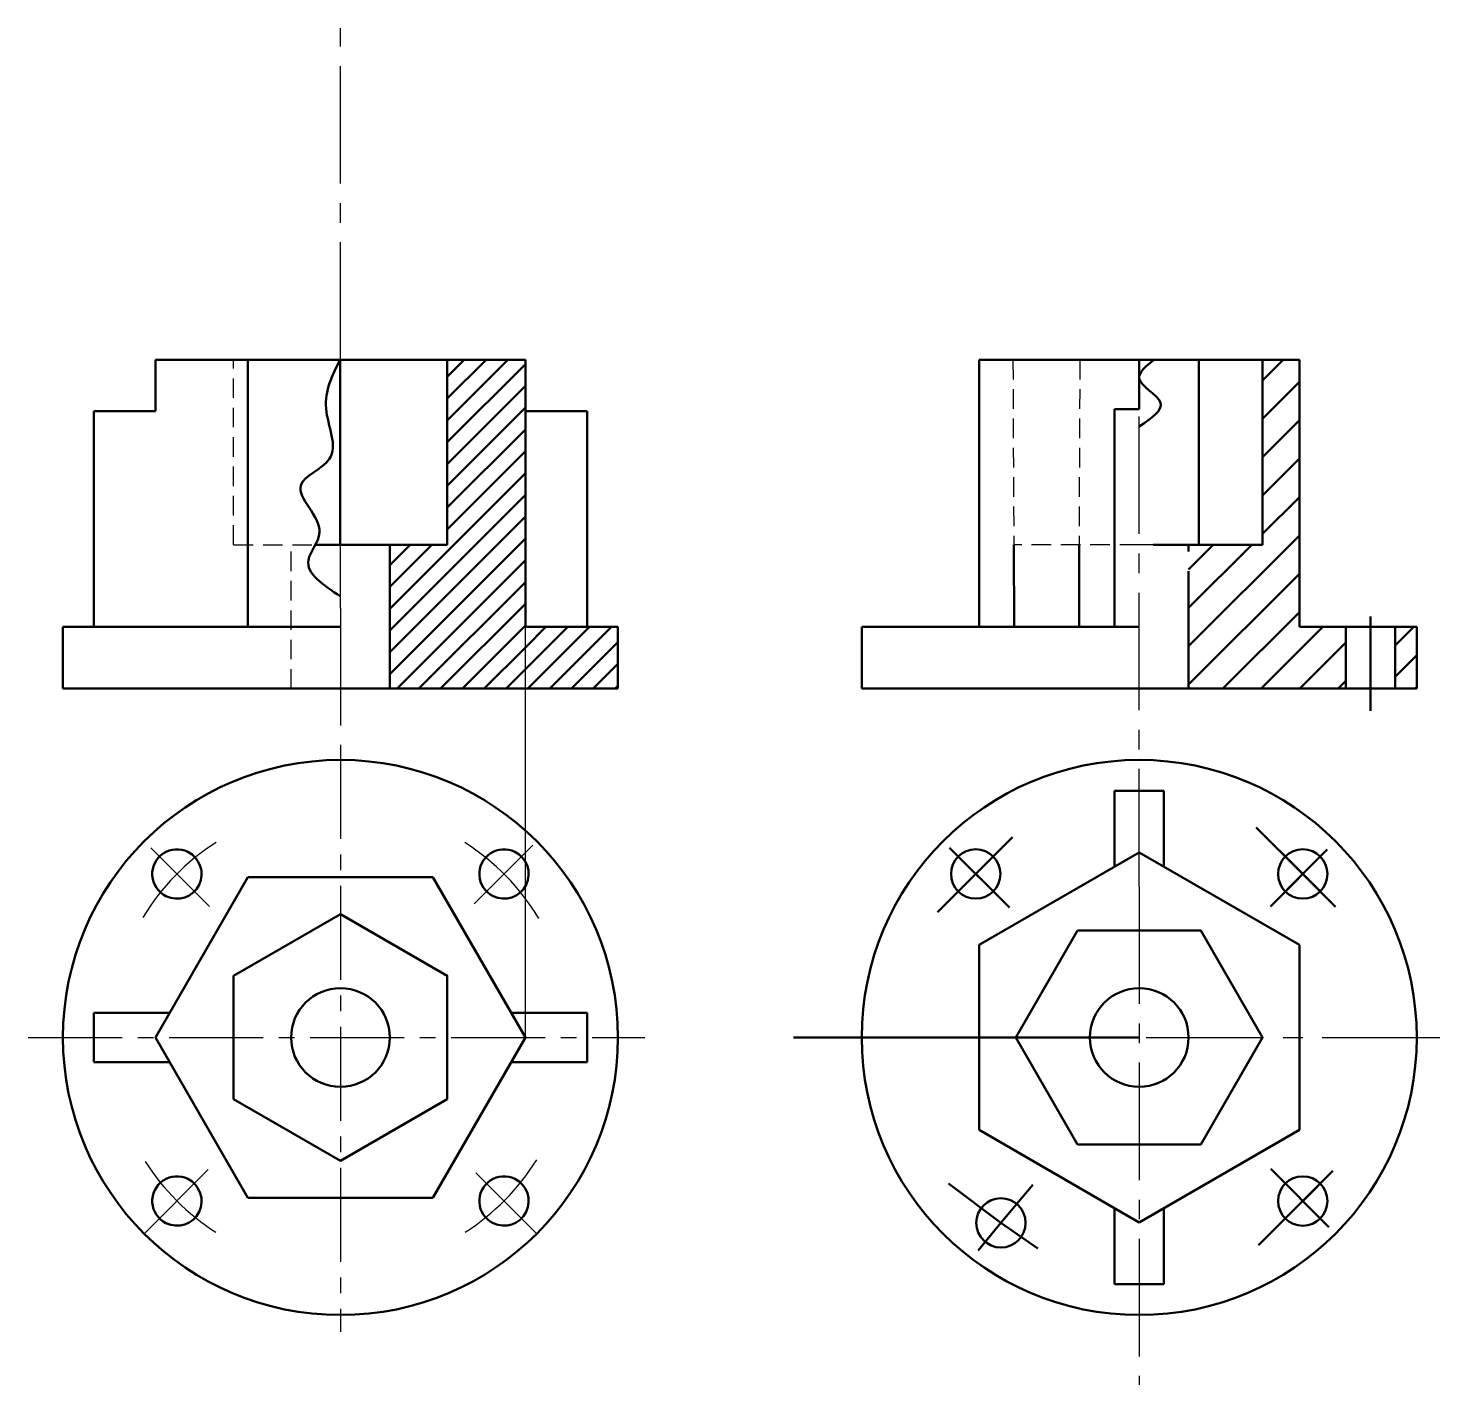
# Model space of a CAD drawing. Header units: millimetres. Extents: x 26 to 255, y 26 to 246.
import ezdxf

# ---------------------------------------------------------------- set-up
doc = ezdxf.new("R2010")
doc.units = ezdxf.units.MM
doc.linetypes.add('CENTER2', pattern=[28.575, 19.05, -3.175, 3.175, -3.175])
doc.linetypes.add('HIDDEN2', pattern=[4.7625, 3.175, -1.5875])
for name, color, linetype, lineweight in [('HIDDEN', 4, 'HIDDEN2', 30), ('OSI', 2, 'CENTER2', 30), ('OSN', 3, 'Continuous', 50)]:
    doc.layers.add(name, color=color, linetype=linetype, lineweight=lineweight)
pattern_1 = [(45, (0, 0), (-1.767767, 1.767767), [])]

msp = doc.modelspace()

# ---------------------------------------------------------------- hatches: boundary and pattern name
at = {"layer": 'OSN'}
h = msp.add_hatch(dxfattribs=at)
h.set_pattern_fill('_USER', color=6, scale=2.5, angle=45, pattern_type=0)
h.set_pattern_definition(pattern_1)
h.paths.add_polyline_path([(106.39, 167.57), (93.71, 172.43), (93.71, 161.93), (84.39, 161.93), (84.39, 138.6), (106.39, 138.6)])
h.paths.add_polyline_path([(106.39, 183.6), (106.39, 191.93), (93.71, 191.93), (93.71, 172.43), (106.39, 167.57)])
h = msp.add_hatch(dxfattribs=at)
h.set_pattern_fill('_USER', color=6, scale=4.4, angle=45, pattern_type=0)
h.set_pattern_definition([(45, (0, 0), (-3.11127, 3.11127), [])])
h.paths.add_polyline_path([(231.9, 191.93), (225.92, 191.93), (225.92, 161.92), (223.24, 161.93), (213.92, 161.93), (213.92, 138.6), (239.42, 138.6), (239.42, 148.6), (231.9, 148.6)])
h = msp.add_hatch(dxfattribs=at)
h.set_pattern_fill('_USER', color=6, scale=2.5, angle=45, pattern_type=0)
h.set_pattern_definition(pattern_1)
h.paths.add_polyline_path([(121.39, 148.6), (116.39, 148.6), (106.39, 148.6), (106.39, 138.6), (121.39, 138.6)])
h = msp.add_hatch(dxfattribs=at)
h.set_pattern_fill('_USER', color=6, scale=3.6, angle=45, pattern_type=0)
h.set_pattern_definition([(45, (0, 0), (-2.545584, 2.545584), [])])
h.paths.add_polyline_path([(250.92, 148.6), (247.42, 148.6), (247.42, 138.6), (250.92, 138.6)])

# ---------------------------------------------------------------- linework, layer by layer
msp.add_line((106.39, 82.04), (106.39, 183.6))
at = {"linetype": 'HIDDEN2'}
msp.add_line((205.92, 161.93), (185.57, 161.93), dxfattribs=at)
at = {"layer": 'HIDDEN'}
for p, q in [((59.07, 161.93), (59.07, 191.93)), ((185.44, 191.93), (185.57, 161.93)), ((196.28, 191.93), (196.16, 161.93)), ((59.07, 161.93), (76.39, 161.93)), ((68.39, 138.6), (68.39, 161.93)), ((205.92, 161.93), (185.57, 161.93))]:
    msp.add_line(p, q, dxfattribs=at)
at = {"layer": 'OSI', "linetype": 'CENTER2'}
for p, q in [((76.39, 191.93), (76.39, 245.68)), ((205.92, 138.6), (213.92, 138.6))]:
    msp.add_line(p, q, dxfattribs=at)
at = {"layer": 'OSI'}
for p, q in [((205.92, 106.53), (205.92, 183.93)), ((76.39, 151.67), (76.39, 161.93)), ((45.63, 112.8), (55.16, 103.27)), ((98.05, 103.7), (107.58, 113.23)), ((44.57, 50.22), (54.96, 60.61)), ((108.21, 50.22), (98.32, 60.1))]:
    msp.add_line(p, q, dxfattribs=at)
at = {"layer": 'OSI', "color": 5, "linetype": 'ByBlock'}
msp.add_line((213.92, 161.93), (205.92, 161.93), dxfattribs=at)
at = {"layer": 'OSI', "color": 2}
msp.add_line((76.39, 151.67), (76.39, 132.29), dxfattribs=at)
at = {"layer": 'OSI', "ltscale": 0.8}
for p, q in [((76.39, 129.5), (76.39, 34.29)), ((25.77, 82.04), (125.74, 82.04))]:
    msp.add_line(p, q, dxfattribs=at)
at = {"layer": 'OSI', "color": 2, "linetype": 'CENTER2'}
for p, q in [((205.92, 106.53), (205.92, 25.74)), ((149.87, 82.04), (255.29, 82.04))]:
    msp.add_line(p, q, dxfattribs=at)
at = {"layer": 'OSI'}
for start, end in [(122.5393, 148.7176), (31.0054, 57.4607), (302.6072, 328.0498), (212.4579, 237.3928)]:
    msp.add_arc((76.39, 82.04), 37.5, start, end, dxfattribs=at)
at = {"layer": 'OSN'}
for p, q in [((46.39, 183.6), (46.39, 191.93)), ((46.39, 191.93), (76.39, 191.93)), ((61.39, 191.93), (61.39, 148.6)), ((76.39, 191.93), (106.39, 191.93)), ((106.39, 191.93), (106.39, 183.6)), ((179.94, 148.6), (179.94, 191.93)), ((179.94, 191.93), (205.92, 191.93)), ((205.92, 191.93), (231.9, 191.93)), ((205.92, 183.93), (205.92, 191.93)), ((231.9, 191.93), (231.9, 148.6)), ((201.92, 183.93), (205.92, 183.93)), ((201.92, 183.93), (201.92, 148.6)), ((36.39, 148.6), (36.39, 183.6)), ((36.39, 183.6), (46.39, 183.6)), ((116.39, 183.6), (106.39, 183.6)), ((106.39, 183.6), (106.39, 148.6)), ((116.39, 148.6), (116.39, 183.6)), ((84.39, 161.93), (76.39, 161.93)), ((76.39, 148.6), (31.39, 148.6)), ((31.39, 148.6), (31.39, 138.6)), ((116.39, 148.6), (106.39, 148.6)), ((121.39, 148.6), (116.39, 148.6)), ((121.39, 138.6), (121.39, 148.6)), ((160.92, 138.6), (160.92, 148.6)), ((160.92, 148.6), (205.92, 148.6)), ((205.92, 148.6), (179.94, 148.6)), ((205.92, 148.6), (201.92, 148.6)), ((231.9, 148.6), (250.92, 148.6)), ((239.42, 138.6), (239.42, 148.6)), ((243.42, 148.6), (243.42, 148.6)), ((247.42, 138.6), (247.42, 148.6)), ((31.39, 138.6), (76.39, 138.6)), ((76.39, 138.6), (121.39, 138.6)), ((76.39, 138.6), (84.39, 138.6)), ((250.92, 138.6), (160.92, 138.6)), ((205.92, 138.6), (201.92, 138.6)), ((205.92, 138.6), (250.92, 138.6)), ((205.92, 138.6), (235.9, 138.6)), ((205.92, 138.6), (232.43, 138.6)), ((205.92, 138.6), (243.42, 138.6)), ((205.92, 138.6), (243.42, 138.6)), ((205.92, 138.6), (243.42, 138.6)), ((205.92, 138.6), (243.42, 138.6)), ((243.42, 138.6), (233.42, 138.6)), ((243.42, 138.6), (233.42, 138.6)), ((243.42, 138.6), (233.42, 138.6)), ((243.42, 138.6), (239.42, 138.6)), ((239.42, 138.6), (247.42, 138.6)), ((205.92, 122.04), (201.92, 122.04)), ((201.92, 122.04), (209.92, 122.04)), ((201.92, 122.04), (201.92, 109.73)), ((209.92, 122.04), (209.92, 109.73)), ((179.4, 108.55), (185.35, 114.51)), ((205.92, 112.04), (179.94, 97.04)), ((231.9, 97.04), (205.92, 112.04)), ((61.39, 108.02), (46.39, 82.04)), ((91.39, 108.02), (61.39, 108.02)), ((106.39, 82.04), (91.39, 108.02)), ((179.4, 108.55), (184.87, 103.09)), ((232.43, 108.55), (227.18, 103.29)), ((232.43, 108.55), (237.76, 103.22)), ((179.94, 97.04), (179.94, 67.04)), ((231.9, 67.04), (231.9, 97.04)), ((48.7, 86.04), (36.39, 86.04)), ((36.39, 86.04), (36.39, 78.04)), ((104.08, 86.04), (116.39, 86.04)), ((116.39, 86.04), (116.39, 78.04)), ((46.39, 82.04), (61.39, 56.05)), ((91.39, 56.05), (106.39, 82.04)), ((205.92, 82.04), (149.87, 82.04)), ((36.39, 78.04), (48.7, 78.04)), ((116.39, 78.04), (104.08, 78.04)), ((179.94, 67.04), (205.92, 52.04)), ((205.92, 52.04), (231.9, 67.04)), ((232.43, 55.52), (237.3, 60.39)), ((183.49, 51.98), (174.98, 58.37)), ((183.49, 51.98), (188.67, 58.12)), ((61.39, 56.05), (91.39, 56.05)), ((232.43, 55.52), (236.65, 51.3)), ((201.92, 42.04), (201.92, 54.34)), ((209.92, 42.04), (209.92, 54.43)), ((183.49, 51.98), (189.46, 47.81)), ((209.92, 42.04), (201.92, 42.04)), ((205.92, 42.04), (209.92, 42.04))]:
    msp.add_line(p, q, dxfattribs=at)
at = {"layer": 'OSN', "color": 5}
for p, q in [((76.37, 192.03), (76.37, 162.03)), ((93.71, 161.93), (93.71, 191.93)), ((215.59, 161.93), (215.59, 191.93)), ((225.92, 161.92), (225.92, 191.92)), ((84.39, 161.93), (72.32, 161.93)), ((84.39, 161.93), (93.71, 161.93)), ((223.24, 161.93), (208.19, 161.93)), ((223.24, 161.93), (225.92, 161.92))]:
    msp.add_line(p, q, dxfattribs=at)
at = {"layer": 'OSN', "color": 4}
for p, q in [((84.39, 138.6), (84.39, 161.93)), ((185.57, 161.93), (185.63, 148.6)), ((196.16, 161.93), (196.16, 148.6))]:
    msp.add_line(p, q, dxfattribs=at)
at = {"layer": 'OSN', "color": 4, "linetype": 'CENTER2'}
msp.add_line((213.92, 138.6), (213.92, 161.93), dxfattribs=at)
at = {"layer": 'OSN', "color": 3, "linetype": 'CENTER2'}
msp.add_line((213.92, 161.93), (223.24, 161.93), dxfattribs=at)
at = {"layer": 'OSN', "color": 2}
for p, q in [((243.42, 134.98), (243.42, 150.28)), ((237.76, 103.22), (224.88, 116.1)), ((224.88, 116.1), (232.43, 108.55)), ((185.35, 114.51), (173.18, 102.34)), ((184.87, 103.09), (175.14, 112.81)), ((227.18, 103.29), (236.41, 112.53)), ((173.18, 102.34), (179.4, 108.55)), ((237.3, 60.39), (225.27, 48.35)), ((236.65, 51.3), (227.24, 60.72)), ((174.98, 58.37), (183.49, 51.98)), ((188.67, 58.12), (183.49, 51.98)), ((183.49, 51.98), (179.8, 47.49)), ((189.46, 47.81), (183.49, 51.98))]:
    msp.add_line(p, q, dxfattribs=at)
at = {"layer": 'OSN', "linetype": 'CENTER2'}
msp.add_line((250.92, 138.6), (250.92, 148.6), dxfattribs=at)
at = {"layer": 'OSN', "color": 5}
for points in [[(59.07, 72.04), (76.39, 62.04), (93.71, 72.04), (93.71, 92.04), (76.39, 102.04), (59.07, 92.04)], [(195.92, 99.36), (185.92, 82.04), (195.92, 64.71), (215.92, 64.71), (225.92, 82.04), (215.92, 99.36)]]:
    msp.add_lwpolyline(points, close=True, dxfattribs=at)
at = {"layer": 'OSN'}
for centre, radius in [((205.92, 82.04), 45), ((179.4, 108.55), 4), ((232.43, 108.55), 4), ((232.43, 55.52), 4), ((183.49, 51.98), 4)]:
    msp.add_circle(centre, radius, dxfattribs=at)
at = {"layer": 'OSN', "color": 4}
for centre in [(76.39, 82.04), (205.92, 82.04)]:
    msp.add_circle(centre, 8, dxfattribs=at)
at = {"layer": 'OSN'}
for centre, radius, start, end in [((76.39, 82.04), 45, 90, 270), ((76.39, 82.04), 45, 270, 90), ((49.87, 108.55), 4, 63.7442, 243.7442), ((102.91, 108.55), 4, 63.7442, 243.7442), ((49.87, 108.55), 4, 243.7442, 63.7442), ((102.91, 108.55), 4, 243.7442, 63.7442), ((49.87, 55.52), 4, 63.7442, 243.7442), ((49.87, 55.52), 4, 243.7442, 63.7442), ((102.91, 55.52), 4, 63.7442, 243.7442), ((102.91, 55.52), 4, 243.7442, 63.7442)]:
    msp.add_arc(centre, radius, start, end, dxfattribs=at)
at = {"layer": 'OSN', "color": 1}
for points in [[(76.37, 153.58), (71.2, 159.46), (72.98, 163.91), (69.95, 171.56), (74.58, 175.83), (74.05, 184.02), (76.37, 192.03)], [(205.92, 181.13), (209.35, 185.01), (205.92, 188.89), (208.31, 191.93)]]:
    msp.add_spline(points, degree=3, dxfattribs=at)

doc.saveas('drawing.dxf')
